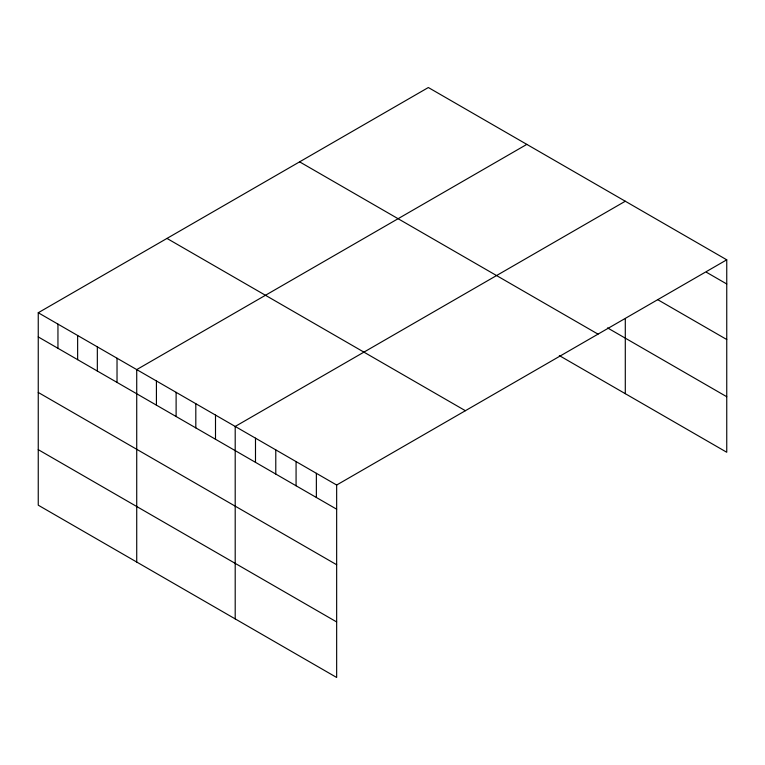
<?xml version="1.0" encoding="UTF-8"?>
<svg xmlns="http://www.w3.org/2000/svg" width="765" height="765" viewBox="0 0 765 765"><rect width="100%" height="100%" fill="white"/><g stroke="black" fill="none" stroke-linecap="round" stroke-linejoin="round"><path stroke-width="1.15" d="M38.25 312.742L336.657 485.029L336.657 677.474L38.25 505.187L38.25 312.742L428.343 87.526L726.75 259.813L726.75 452.258L559.311 355.582M526.817 144.384L136.725 369.6L136.725 562.046M625.292 201.233L235.199 426.449L235.199 618.895M336.657 485.029L726.75 259.813M706.458 272.273L726.75 283.987M657.757 299.689L726.75 339.517M607.563 327.917L726.75 396.729M299.612 161.855L598.02 334.133M166.98 238.422L465.388 410.709M38.25 336.925L336.657 509.203M38.25 392.445L336.657 564.733M38.25 449.657L336.657 621.945M625.292 319.082L625.292 393.679M316.366 473.315L316.366 497.489M296.074 461.601L296.074 485.775M275.782 449.887L275.782 474.061M255.491 438.173L255.491 462.347M215.501 415.079L215.501 439.263M195.811 403.71L195.811 427.884M176.113 392.34L176.113 416.514M156.423 380.97L156.423 405.144M117.026 358.23L117.026 382.404M97.337 346.861L97.337 371.035M77.638 335.491L77.638 359.665M57.949 324.121L57.949 348.295"/></g></svg>
